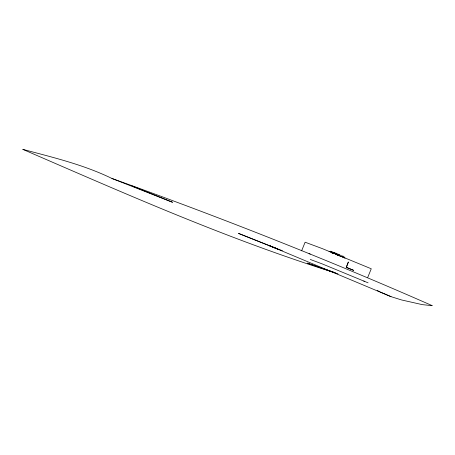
<?xml version="1.0" encoding="UTF-8"?>
<svg xmlns="http://www.w3.org/2000/svg" width="455" height="455" viewBox="0 0 455 455"><rect width="100%" height="100%" fill="white"/><g stroke="black" fill="none" stroke-linecap="round" stroke-linejoin="round"><path stroke-width="0.68" d="M301.625 250.83L305.117 242.214L322.305 248.618L371.257 268.774L367.759 277.385M329.05 251.513L330.939 251.24L331.723 252.235M330.381 252.002L332.269 251.734L333.049 252.73M333.737 253.571L336.251 253.213L337.815 255.204M336.66 254.481L338.548 254.214L339.333 255.209M337.36 255.062L339.879 254.709M340.289 255.977L342.177 255.704M340.988 256.557L343.502 256.199L345.066 258.19L342.166 256.995M335.409 272.892C228.336 239.461 125.563 193.824 22.75 149.337C53.002 157.419 83.64 164.682 111.947 178.479L172.564 202.282L132.121 185.953M277.817 248.936L268.649 245.364L279.239 249.664L238.488 233.392L268.649 245.364L391.021 296.654L401.646 299.976L422.354 304.645L432.25 305.663C327.082 259.39 220.095 217.245 111.947 178.479M333.39 272.067L307.256 263.115L338.008 273.916M332.258 253.025L331.081 252.588L333.595 252.229L334.379 253.225M333.589 253.515L332.406 253.077L334.925 252.718L335.705 253.714M363.744 281.036L364.631 281.366M310.293 259.464L322.214 263.9L368.095 282.828M279.125 249.448L282.396 250.728M335.494 254.248L337.235 254.965M338.543 255.5L341.443 256.7M309.042 253.606L310.242 254.1M380.215 291.985L391.021 296.654M377.206 290.449L379.612 291.678M338.19 254.226L338.975 255.221M337.223 253.719L338.002 254.715M335.892 253.23L336.677 254.226M334.567 252.735L335.346 253.731M348.32 262.08L346.198 267.301L353.671 270.367L346.42 267.381L348.32 262.08"/></g></svg>
